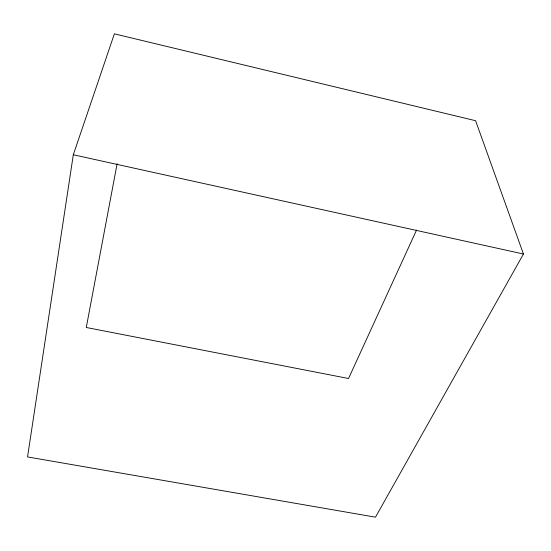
<?xml version="1.0" encoding="UTF-8"?>
<svg xmlns="http://www.w3.org/2000/svg" width="551" height="551" viewBox="0 0 551 551"><rect width="100%" height="100%" fill="white"/><g stroke="black" fill="none" stroke-linecap="round" stroke-linejoin="round"><path stroke-width="0.83" d="M73.311 154.755L27.55 456.931L375.486 517.169L523.45 254.018L475.589 120.71L114.381 33.831L73.311 154.755L523.45 254.018M117.136 163.654L86.273 327.487L348.542 378.503L416.549 230.084"/></g></svg>
